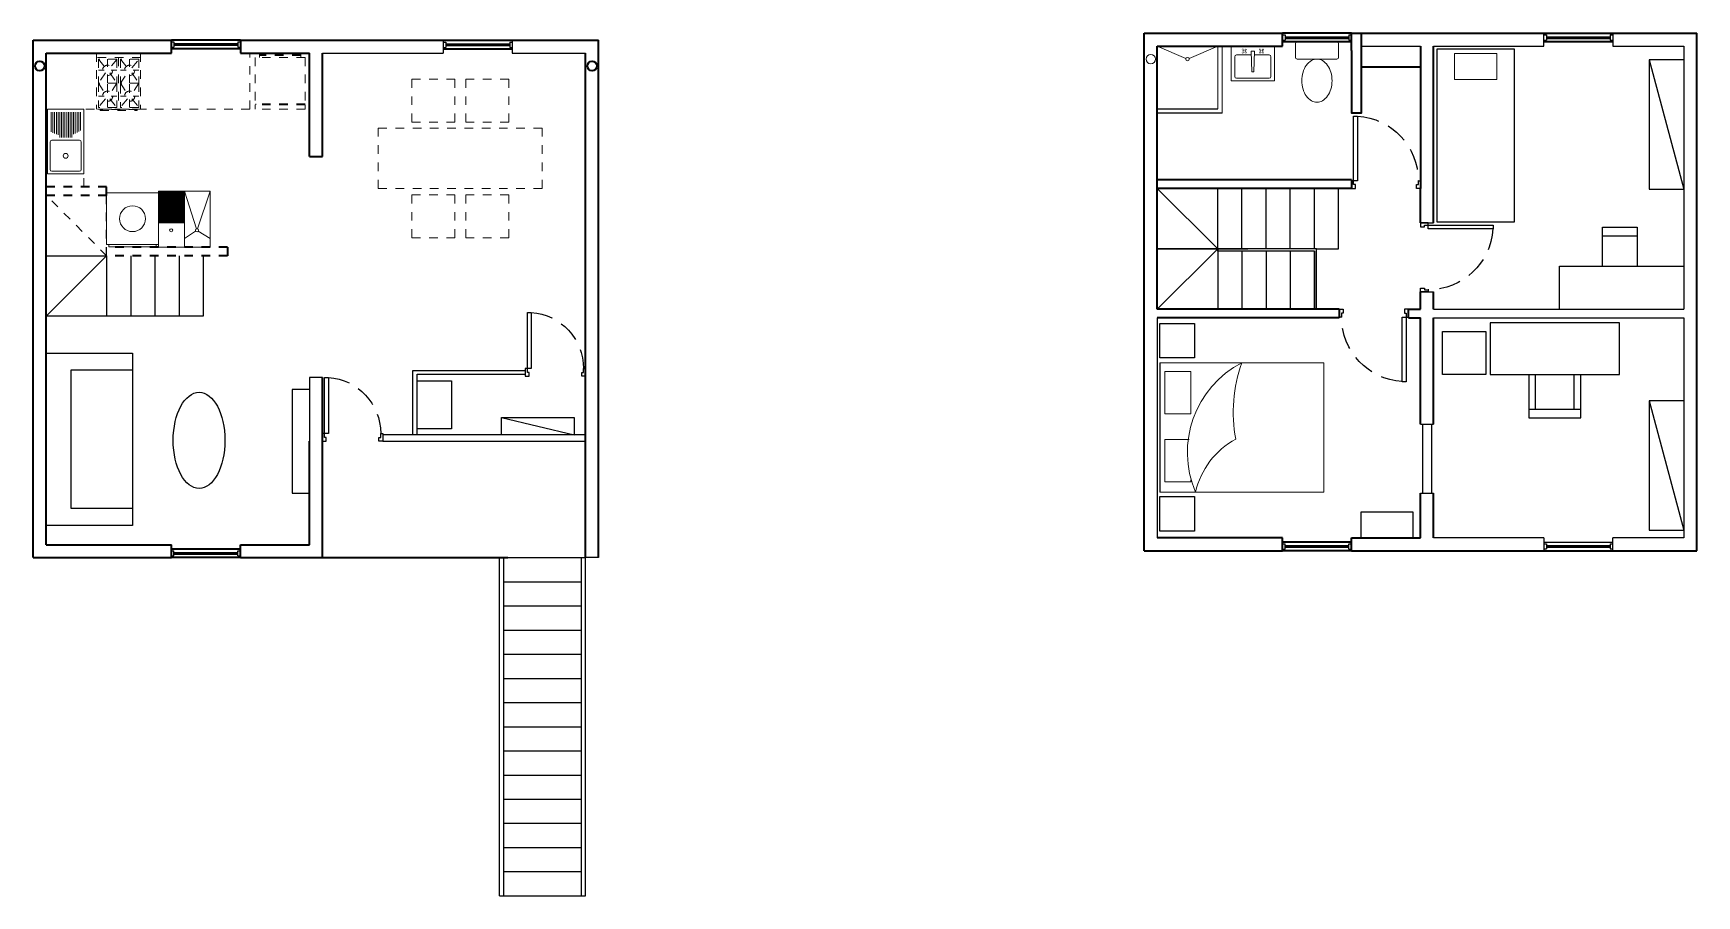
# Model space of a CAD drawing. Header units: inches. Extents: x 79.3 to 98.6, y 91.3 to 101.3.
import ezdxf

# ---------------------------------------------------------------- set-up
doc = ezdxf.new("R2010")
doc.units = ezdxf.units.IN
doc.header["$MEASUREMENT"] = 0
doc.linetypes.add('DASHDOT', pattern=[1, 0.5, -0.25, 0, -0.25])
doc.linetypes.add('HIDDEN', pattern=[0.375, 0.25, -0.125])
for name, color, linetype, lineweight in [('A-DOOR-FULL', 4, 'Continuous', 25), ('A-FLOR-LEVL', 7, 'Continuous', 35), ('A-FLOR-STRS', 4, 'Continuous', 25), ('A-FURN', 8, 'Continuous', 18), ('A-GLAZ-FULL', 4, 'Continuous', 25), ('A-WALL-FULL-EXTR', 7, 'Continuous', 35), ('A-WALL-FULL-INTR', 7, 'Continuous', 35)]:
    doc.layers.add(name, color=color, linetype=linetype, lineweight=lineweight)

# ---------------------------------------------------------------- blocks, each defined once
blk = doc.blocks.new('INOD')
for p, q in [((0.23, 0), (-0.23, 0)), ((-0.25, -0.02), (-0.25, -0.18)), ((0.25, -0.18), (0.25, -0.02)), ((-0.23, -0.2), (0.23, -0.2))]:
    blk.add_line(p, q)
blk.add_lwpolyline([(-0.175, -0.45, 0.07067), (-0.161, -0.549, 0.082314), (-0.124, -0.627, 0.106842), (-0.063, -0.683, 0.13438), (0, -0.7, 0.13438), (0.063, -0.683, 0.106842), (0.124, -0.627, 0.082314), (0.161, -0.549, 0.07067), (0.175, -0.45, 0.07067), (0.161, -0.351, 0.082314), (0.124, -0.273, 0.106842), (0.063, -0.217, 0.13438), (0, -0.2, 0.13438), (-0.063, -0.217, 0.106842), (-0.124, -0.273, 0.082314), (-0.161, -0.351, 0.07067)], format="xyb", close=True)
for centre, start, end in [((-0.23, -0.02), 90, 180), ((-0.23, -0.18), 180, 270), ((0.23, -0.02), 0, 90), ((0.23, -0.18), 270, 0)]:
    blk.add_arc(centre, 0.02, start, end)
blk = doc.blocks.new('DOOR-75')
for points in [[(-0.07, 0.84), (-0.07, 0.09), (-0.025, 0.09), (-0.025, 0.84), (-0.07, 0.84)], [(-0.775, 0.09), (-0.8, 0.09), (-0.8, 0), (-0.755, 0), (-0.755, 0.045), (-0.775, 0.045), (-0.775, 0.09)], [(-0.025, 0.09), (0, 0.09), (0, 0), (-0.045, 0), (-0.045, 0.045), (-0.025, 0.045), (-0.025, 0.09)]]:
    blk.add_lwpolyline(points)
at = {"linetype": 'HIDDEN'}
blk.add_arc((-0.023, 0.089), 0.752, 93.6181, 179.9249, dxfattribs=at)
blk = doc.blocks.new('LAVADORA-PL')
for p, q in [((0, 0), (0, 0.6)), ((0, 0.6), (0.6, 0.6)), ((0.6, 0.6), (0.6, 0)), ((0.625, 0.575), (0.625, 0.025)), ((0.6, 0), (0, 0))]:
    blk.add_line(p, q)
for points in [[(0.6, 0.575), (0.625, 0.575)], [(0.6, 0.025), (0.625, 0.025)]]:
    blk.add_lwpolyline(points)
blk.add_circle((0.3, 0.3), 0.15)
blk = doc.blocks.new('DOOR-65')
for points in [[(-0.07, 0.74), (-0.07, 0.09), (-0.025, 0.09), (-0.025, 0.74), (-0.07, 0.74)], [(-0.675, 0.09), (-0.7, 0.09), (-0.7, 0), (-0.655, 0), (-0.655, 0.045), (-0.675, 0.045), (-0.675, 0.09)], [(-0.025, 0.09), (0, 0.09), (0, 0), (-0.045, 0), (-0.045, 0.045), (-0.025, 0.045), (-0.025, 0.09)]]:
    blk.add_lwpolyline(points)
at = {"linetype": 'HIDDEN'}
blk.add_arc((-0.022, 0.089), 0.653, 94.2076, 179.8995, dxfattribs=at)

msp = doc.modelspace()

# ---------------------------------------------------------------- linework, layer by layer
for p, q in [((84.048, 101.232), (84.048, 101.082)), ((84.848, 101.232), (84.848, 101.082)), ((96.799, 101.162), (96.799, 101.312)), ((97.599, 101.312), (97.599, 101.162)), ((82.648, 101.082), (84.048, 101.082)), ((84.848, 101.082), (85.698, 101.082)), ((98.021, 101.003), (98.421, 99.503)), ((92.321, 100.437), (93.021, 100.437)), ((93.071, 100.387), (92.321, 100.387)), ((95.371, 99.113), (95.521, 99.113)), ((95.371, 98.312), (95.521, 98.312)), ((95.521, 98.112), (98.421, 98.112)), ((92.321, 98.012), (92.321, 95.462)), ((95.521, 98.012), (98.421, 98.012)), ((92.351, 97.491), (92.351, 95.991)), ((97.152, 96.954), (97.152, 97.354)), ((96.627, 96.954), (97.227, 96.954)), ((98.021, 97.049), (98.421, 95.549)), ((84.722, 96.857), (85.564, 96.657)), ((95.371, 96.78), (95.521, 96.78)), ((82.648, 96.582), (82.693, 96.582)), ((85.698, 96.657), (83.348, 96.657)), ((83.348, 96.582), (85.698, 96.582)), ((79.733, 95.804), (80.448, 95.804)), ((95.371, 95.98), (95.521, 95.98)), ((96.799, 95.462), (96.799, 95.312)), ((96.799, 95.412), (97.599, 95.412)), ((97.599, 95.312), (97.599, 95.462)), ((85.848, 95.232), (85.698, 95.232))]:
    msp.add_line(p, q)
at = {"color": 4}
for p, q in [((95.393, 96.78), (95.393, 95.98)), ((95.498, 96.78), (95.498, 95.98))]:
    msp.add_line(p, q, dxfattribs=at)
for points in [[(94.688, 101.162), (95.371, 101.162)], [(95.521, 101.162), (96.799, 101.162)], [(97.599, 101.162), (98.421, 101.162), (98.421, 98.112)], [(98.421, 101.003), (98.021, 101.003), (98.021, 99.503), (98.421, 99.503)], [(97.48, 98.962), (97.48, 99.062), (97.88, 99.062), (97.88, 98.962)], [(97.48, 98.612), (97.48, 98.962), (97.88, 98.962), (97.88, 98.612)], [(96.98, 98.112), (96.98, 98.612), (98.421, 98.612)], [(92.351, 97.947), (92.751, 97.947), (92.751, 97.547), (92.351, 97.547), (92.351, 97.947)], [(96.177, 97.954), (96.177, 97.354), (97.677, 97.354), (97.677, 97.954), (96.177, 97.954)], [(98.421, 98.012), (98.421, 95.462), (97.599, 95.462)], [(95.627, 97.854), (96.127, 97.854), (96.127, 97.354), (95.627, 97.354), (95.627, 97.854)], [(79.448, 97.604), (80.448, 97.604), (80.448, 95.604), (79.448, 95.604)], [(80.448, 97.404), (79.733, 97.404), (79.733, 95.804)], [(83.694, 96.657), (83.694, 97.403), (84.998, 97.403)], [(83.744, 96.657), (83.744, 97.361), (84.998, 97.361)], [(96.627, 97.354), (96.627, 96.854), (97.227, 96.854), (97.227, 97.354)], [(96.702, 96.954), (96.702, 97.354)], [(82.498, 97.18), (82.298, 97.18), (82.298, 95.98), (82.498, 95.98)], [(82.648, 97.322), (82.498, 97.322), (82.498, 96.582)], [(83.744, 97.283), (84.144, 97.283), (84.144, 96.725), (83.744, 96.725)], [(98.421, 97.049), (98.021, 97.049), (98.021, 95.549), (98.421, 95.549)], [(84.722, 96.657), (84.722, 96.857), (85.564, 96.857), (85.564, 96.657)], [(92.351, 95.941), (92.751, 95.941), (92.751, 95.541), (92.351, 95.541), (92.351, 95.941)], [(94.682, 95.462), (94.682, 95.762), (95.282, 95.762), (95.282, 95.462)], [(96.799, 95.462), (95.521, 95.462)]]:
    msp.add_lwpolyline(points)
msp.add_lwpolyline([(95.56, 99.126), (96.46, 99.126), (96.46, 101.126), (96.46, 101.126), (95.56, 101.126)], close=True)
msp.add_ellipse((81.219, 96.592), major_axis=(0, 0.558), ratio=0.537813)
at = {"layer": 'A-FLOR-LEVL'}
for p, q in [((81.698, 101.232), (80.898, 101.232)), ((82.648, 101.232), (85.848, 101.232)), ((94.571, 101.312), (93.771, 101.312)), ((94.571, 101.212), (93.771, 101.212)), ((95.521, 101.312), (98.571, 101.312)), ((97.599, 101.212), (96.799, 101.212)), ((81.698, 101.132), (80.898, 101.132)), ((84.848, 101.128), (84.048, 101.128)), ((94.571, 95.412), (93.771, 95.412)), ((81.698, 95.332), (80.898, 95.332)), ((81.698, 95.232), (80.898, 95.232)), ((82.648, 95.232), (84.798, 95.232)), ((94.571, 95.312), (93.771, 95.312))]:
    msp.add_line(p, q, dxfattribs=at)
for centre in [(79.373, 100.932), (85.773, 100.932)]:
    msp.add_circle(centre, 0.055, dxfattribs=at)
at = {"layer": 'A-FLOR-STRS'}
for p, q in [((93.021, 98.812), (92.321, 99.512)), ((93.021, 98.812), (93.021, 99.512)), ((93.301, 98.812), (93.301, 99.512)), ((93.581, 98.812), (93.581, 99.512)), ((93.861, 98.812), (93.861, 99.512)), ((94.141, 98.812), (94.141, 99.512)), ((94.421, 98.812), (94.421, 99.512)), ((79.448, 98.732), (80.148, 98.732)), ((80.148, 98.732), (80.148, 98.032)), ((80.428, 98.732), (80.428, 98.032)), ((80.708, 98.732), (80.708, 98.032)), ((80.988, 98.732), (80.988, 98.032)), ((81.268, 98.732), (81.268, 98.032)), ((93.021, 98.812), (92.321, 98.812)), ((92.321, 98.812), (93.37, 98.812)), ((93.021, 98.812), (92.321, 98.112)), ((93.021, 98.812), (93.021, 98.112)), ((93.021, 98.787), (93.021, 98.812)), ((93.301, 98.787), (93.301, 98.112)), ((93.581, 98.787), (93.581, 98.112)), ((93.861, 98.787), (93.861, 98.112)), ((94.141, 98.787), (94.141, 98.112)), ((94.166, 98.812), (94.421, 98.812)), ((81.268, 98.032), (79.448, 98.032)), ((84.698, 91.312), (84.698, 95.232)), ((84.748, 91.312), (84.748, 95.232)), ((84.748, 95.232), (85.698, 95.232)), ((85.648, 91.312), (85.648, 95.232)), ((85.698, 91.312), (85.698, 95.232)), ((84.748, 94.952), (85.648, 94.952)), ((84.748, 94.672), (85.648, 94.672)), ((84.748, 94.392), (85.648, 94.392)), ((84.748, 94.112), (85.648, 94.112)), ((84.748, 93.832), (85.648, 93.832)), ((84.748, 93.552), (85.648, 93.552)), ((84.748, 93.272), (85.648, 93.272)), ((84.748, 92.992), (85.648, 92.992)), ((84.748, 92.712), (85.648, 92.712)), ((84.748, 92.432), (85.648, 92.432)), ((84.748, 92.152), (85.648, 92.152)), ((84.748, 91.872), (85.648, 91.872)), ((84.748, 91.592), (85.648, 91.592)), ((84.698, 91.312), (85.698, 91.312))]:
    msp.add_line(p, q, dxfattribs=at)
at = {"layer": 'A-FLOR-STRS', "linetype": 'HIDDEN', "ltscale": 0.001}
for q in [(79.448, 99.432), (80.148, 99.432)]:
    msp.add_line((80.148, 98.732), q, dxfattribs=at)
at = {"layer": 'A-FLOR-STRS', "linetype": 'DASHDOT', "ltscale": 15}
msp.add_line((80.148, 98.732), (79.448, 98.032), dxfattribs=at)
at = {"layer": 'A-FLOR-STRS'}
for points in [[(94.166, 98.112), (94.166, 98.812), (93.021, 98.812)], [(94.141, 98.112), (94.141, 98.787), (93.021, 98.787)]]:
    msp.add_lwpolyline(points, dxfattribs=at)
at = {"layer": 'A-FURN', "linetype": 'HIDDEN', "ltscale": 0.001}
for p, q in [((80.032, 101.082), (80.032, 100.432)), ((80.542, 101.032), (80.032, 101.032)), ((80.052, 101.012), (80.134, 100.912)), ((80.267, 101.012), (80.052, 101.012)), ((80.052, 101.012), (80.052, 100.732)), ((80.159, 100.922), (80.159, 101.012)), ((80.267, 101.009), (80.185, 100.912)), ((80.267, 101.012), (80.267, 100.732)), ((80.287, 101.032), (80.287, 100.432)), ((80.307, 101.012), (80.389, 100.912)), ((80.307, 101.012), (80.307, 100.709)), ((80.522, 101.012), (80.307, 101.012)), ((80.414, 100.922), (80.414, 101.012)), ((80.44, 100.912), (80.522, 101.012)), ((80.522, 101.012), (80.522, 100.732)), ((80.542, 101.082), (80.542, 100.432)), ((81.808, 100.432), (81.808, 101.082)), ((81.868, 101.032), (81.868, 100.492)), ((82.448, 101.032), (81.868, 101.032)), ((82.398, 101.082), (81.918, 101.082)), ((81.918, 101.082), (81.918, 101.032)), ((82.398, 101.062), (81.918, 101.062)), ((82.398, 101.052), (81.918, 101.052)), ((82.398, 101.082), (82.398, 101.032)), ((82.448, 101.032), (82.448, 100.492)), ((80.052, 100.882), (80.12, 100.882)), ((80.134, 100.852), (80.052, 100.732)), ((80.159, 100.732), (80.159, 100.843)), ((80.185, 100.852), (80.267, 100.732)), ((80.199, 100.882), (80.267, 100.882)), ((80.307, 100.882), (80.375, 100.882)), ((80.307, 100.732), (80.389, 100.852)), ((80.414, 100.732), (80.414, 100.843)), ((80.44, 100.852), (80.522, 100.732)), ((80.454, 100.882), (80.522, 100.882)), ((80.052, 100.732), (80.134, 100.612)), ((80.052, 100.732), (80.052, 100.452)), ((80.267, 100.732), (80.052, 100.732)), ((80.159, 100.622), (80.159, 100.732)), ((80.267, 100.732), (80.185, 100.612)), ((80.267, 100.732), (80.267, 100.452)), ((80.307, 100.732), (80.389, 100.612)), ((80.522, 100.732), (80.307, 100.732)), ((80.307, 100.712), (80.307, 100.452)), ((80.414, 100.622), (80.414, 100.732)), ((80.522, 100.732), (80.44, 100.612)), ((80.522, 100.732), (80.522, 100.452)), ((83.684, 100.78), (83.684, 100.28)), ((84.184, 100.78), (83.684, 100.78)), ((84.184, 100.28), (84.184, 100.78)), ((84.808, 100.78), (84.308, 100.78)), ((84.308, 100.78), (84.308, 100.28)), ((84.808, 100.28), (84.808, 100.78)), ((81.808, 100.432), (79.882, 100.432)), ((79.882, 100.432), (79.882, 99.532)), ((80.542, 100.432), (80.032, 100.432)), ((80.052, 100.582), (80.12, 100.582)), ((80.134, 100.552), (80.052, 100.452)), ((80.267, 100.452), (80.052, 100.452)), ((80.159, 100.452), (80.159, 100.543)), ((80.185, 100.552), (80.267, 100.452)), ((80.199, 100.582), (80.267, 100.582)), ((80.307, 100.582), (80.375, 100.582)), ((80.389, 100.552), (80.307, 100.452)), ((80.522, 100.452), (80.307, 100.452)), ((80.414, 100.452), (80.414, 100.543)), ((80.44, 100.552), (80.522, 100.452)), ((80.454, 100.582), (80.522, 100.582)), ((82.448, 100.492), (81.868, 100.492)), ((82.448, 100.482), (81.868, 100.482)), ((81.868, 100.482), (81.868, 100.432)), ((82.448, 100.432), (81.868, 100.432)), ((81.878, 100.492), (81.878, 100.482)), ((82.438, 100.492), (82.438, 100.482)), ((82.448, 100.482), (82.448, 100.432)), ((83.684, 100.28), (84.184, 100.28)), ((84.308, 100.28), (84.808, 100.28)), ((85.194, 100.213), (83.294, 100.213)), ((83.294, 100.213), (83.294, 99.513)), ((85.194, 99.513), (85.194, 100.213)), ((83.294, 99.513), (85.194, 99.513)), ((83.684, 98.939), (83.684, 99.439)), ((83.684, 99.439), (84.184, 99.439)), ((84.184, 99.439), (84.184, 98.939)), ((84.308, 99.439), (84.808, 99.439)), ((84.308, 98.939), (84.308, 99.439)), ((84.808, 99.439), (84.808, 98.939)), ((84.184, 98.939), (83.684, 98.939)), ((84.808, 98.939), (84.308, 98.939))]:
    msp.add_line(p, q, dxfattribs=at)
at = {"layer": 'A-FURN'}
for p, q in [((92.653, 101.02), (92.321, 101.162)), ((92.69, 101.02), (93.021, 101.162)), ((93.021, 101.162), (93.021, 100.437)), ((93.071, 101.162), (93.071, 100.387)), ((93.178, 101.162), (93.178, 100.762)), ((93.218, 101.04), (93.218, 100.81)), ((93.41, 101.06), (93.238, 101.06)), ((93.618, 101.06), (93.447, 101.06)), ((93.638, 100.81), (93.638, 101.04)), ((93.678, 100.762), (93.678, 101.162)), ((93.178, 100.762), (93.678, 100.762)), ((93.238, 100.79), (93.618, 100.79)), ((79.462, 99.682), (79.462, 100.432)), ((79.462, 100.432), (79.882, 100.432)), ((79.882, 99.682), (79.882, 100.432)), ((79.505, 100.398), (79.505, 100.17)), ((79.525, 100.398), (79.525, 100.158)), ((79.545, 100.398), (79.545, 100.149)), ((79.565, 100.398), (79.565, 100.141)), ((79.585, 100.398), (79.585, 100.135)), ((79.605, 100.398), (79.605, 100.103)), ((79.625, 100.398), (79.625, 100.103)), ((79.645, 100.398), (79.645, 100.103)), ((79.665, 100.398), (79.665, 100.103)), ((79.685, 100.398), (79.685, 100.103)), ((79.705, 100.398), (79.705, 100.103)), ((79.725, 100.398), (79.725, 100.103)), ((79.745, 100.398), (79.745, 100.103)), ((79.765, 100.398), (79.765, 100.142)), ((79.785, 100.398), (79.785, 100.15)), ((79.805, 100.398), (79.805, 100.16)), ((79.825, 100.398), (79.825, 100.171)), ((79.845, 100.398), (79.845, 100.184)), ((79.493, 100.051), (79.493, 99.731)), ((79.513, 100.071), (79.833, 100.071)), ((79.853, 100.051), (79.853, 99.731)), ((79.462, 99.682), (79.882, 99.682)), ((79.513, 99.711), (79.833, 99.711)), ((80.748, 98.832), (80.748, 99.482)), ((80.748, 99.482), (81.348, 99.482)), ((80.748, 99.473), (81.048, 99.473)), ((80.748, 99.463), (81.048, 99.463)), ((80.748, 99.453), (81.048, 99.453)), ((81.189, 99.045), (81.048, 99.482)), ((81.048, 98.832), (81.048, 99.482)), ((81.2, 99.045), (81.348, 99.482)), ((81.348, 99.482), (81.348, 98.832)), ((80.748, 99.443), (81.048, 99.443)), ((80.748, 99.433), (81.048, 99.433)), ((80.748, 99.423), (81.048, 99.423)), ((80.748, 99.413), (81.048, 99.413)), ((80.748, 99.403), (81.048, 99.403)), ((80.748, 99.393), (81.048, 99.393)), ((80.748, 99.383), (81.048, 99.383)), ((80.748, 99.383), (81.048, 99.383)), ((80.748, 99.373), (81.048, 99.373)), ((80.748, 99.363), (81.048, 99.363)), ((80.748, 99.353), (81.048, 99.353)), ((80.748, 99.343), (81.048, 99.343)), ((80.748, 99.333), (81.048, 99.333)), ((80.748, 99.323), (81.048, 99.323)), ((80.748, 99.313), (81.048, 99.313)), ((80.748, 99.303), (81.048, 99.303)), ((80.748, 99.303), (81.048, 99.303)), ((80.748, 99.293), (81.048, 99.293)), ((80.748, 99.293), (81.048, 99.293)), ((80.748, 99.283), (81.048, 99.283)), ((80.748, 99.283), (81.048, 99.283)), ((80.748, 99.273), (81.048, 99.273)), ((80.748, 99.273), (81.048, 99.273)), ((80.748, 99.263), (81.048, 99.263)), ((80.748, 99.263), (81.048, 99.263)), ((80.748, 99.253), (81.048, 99.253)), ((80.748, 99.243), (81.048, 99.243)), ((80.748, 99.233), (81.048, 99.233)), ((80.748, 99.223), (81.048, 99.223)), ((80.748, 99.213), (81.048, 99.213)), ((80.748, 99.203), (81.048, 99.203)), ((80.748, 99.193), (81.048, 99.193)), ((80.748, 99.183), (81.048, 99.183)), ((80.748, 99.173), (81.048, 99.173)), ((80.748, 99.163), (81.048, 99.163)), ((80.748, 99.153), (81.048, 99.153)), ((80.748, 99.143), (81.048, 99.143)), ((80.748, 99.133), (81.048, 99.133)), ((80.748, 99.123), (81.048, 99.123)), ((80.748, 99.113), (81.048, 99.113)), ((81.179, 99.018), (81.048, 98.932)), ((81.21, 99.018), (81.348, 98.932)), ((81.348, 98.832), (80.748, 98.832))]:
    msp.add_line(p, q, dxfattribs=at)
at = {"layer": 'A-FURN', "color": 0}
for p, q in [((94.251, 97.491), (92.351, 97.491)), ((94.251, 95.991), (94.251, 97.491)), ((92.351, 95.991), (94.251, 95.991))]:
    msp.add_line(p, q, dxfattribs=at)
at = {"layer": 'A-FURN', "const_width": 0.005}
for points in [[(93.318, 101.123, 1), (93.303, 101.123, 1)], [(93.318, 101.088, -1), (93.303, 101.088, -1)], [(93.316, 101.105, 1), (93.341, 101.105, 1)], [(93.346, 101.129, 1), (93.346, 101.114, 1)], [(93.346, 101.081, -1), (93.346, 101.096, -1)], [(93.518, 101.123, 1), (93.503, 101.123, 1)], [(93.518, 101.088, -1), (93.503, 101.088, -1)], [(93.516, 101.105, 1), (93.541, 101.105, 1)], [(93.546, 101.129, 1), (93.546, 101.114, 1)], [(93.546, 101.081, -1), (93.546, 101.096, -1)]]:
    msp.add_lwpolyline(points, format="xyb", close=True, dxfattribs=at)
at = {"layer": 'A-FURN'}
msp.add_lwpolyline([(93.418, 100.865), (93.438, 100.865), (93.448, 101.105), (93.408, 101.105)], close=True, dxfattribs=at)
at = {"layer": 'A-FURN', "color": 0}
for points in [[(96.254, 100.775), (96.254, 101.077), (95.765, 101.077), (95.765, 100.775)], [(92.711, 97.389), (92.409, 97.389), (92.409, 96.9), (92.711, 96.9)]]:
    msp.add_lwpolyline(points, close=True, dxfattribs=at)
at = {"layer": 'A-FURN', "linetype": 'HIDDEN', "ltscale": 0.001}
msp.add_lwpolyline([(80.503, 100.429), (80.072, 100.429), (80.072, 100.416), (80.503, 100.416)], close=True, dxfattribs=at)
at = {"layer": 'A-FURN', "color": 0}
msp.add_lwpolyline([(92.69, 96.6), (92.409, 96.6), (92.409, 96.112), (92.711, 96.112), (92.711, 96.136)], dxfattribs=at)
at = {"layer": 'A-FURN'}
for centre, radius in [((92.246, 101.012), 0.055), ((92.671, 101.012), 0.02), ((79.673, 99.891), 0.0284), ((80.895, 99.028), 0.0181), ((81.195, 99.028), 0.0181)]:
    msp.add_circle(centre, radius, dxfattribs=at)
at = {"layer": 'A-FURN', "linetype": 'HIDDEN', "ltscale": 0.001}
for centre in [(80.159, 100.882), (80.414, 100.882), (80.159, 100.582), (80.414, 100.582)]:
    msp.add_circle(centre, 0.0594, dxfattribs=at)
at = {"layer": 'A-FURN'}
for centre, start, end in [((93.238, 101.04), 90, 180), ((93.618, 101.04), 0, 90), ((93.238, 100.81), 180, 270), ((93.618, 100.81), 270, 0), ((79.513, 100.051), 90, 180), ((79.833, 100.051), 0, 90), ((79.513, 99.731), 180, 270), ((79.833, 99.731), 270, 0)]:
    msp.add_arc(centre, 0.02, start, end, dxfattribs=at)
at = {"layer": 'A-FURN', "color": 0}
for centre, radius, start, end in [((93.841, 96.453), 1.171, 117.4653, 203.2116), ((94.88, 96.921), 1.679, 160.1455, 190.7924), ((93.682, 95.781), 0.941, 118.6672, 167.0769)]:
    msp.add_arc(centre, radius, start, end, dxfattribs=at)
at = {"layer": 'A-GLAZ-FULL'}
for p, q in [((80.898, 101.212), (80.928, 101.212)), ((80.928, 101.192), (81.668, 101.192)), ((81.668, 101.212), (81.698, 101.212)), ((84.048, 101.208), (84.078, 101.208)), ((84.078, 101.188), (84.818, 101.188)), ((84.818, 101.208), (84.848, 101.208)), ((93.771, 101.292), (93.801, 101.292)), ((93.771, 101.232), (93.801, 101.232)), ((93.801, 101.272), (94.541, 101.272)), ((93.801, 101.262), (94.541, 101.262)), ((93.801, 101.252), (94.541, 101.252)), ((94.541, 101.292), (94.571, 101.292)), ((94.541, 101.232), (94.571, 101.232)), ((96.799, 101.292), (96.829, 101.292)), ((96.799, 101.232), (96.829, 101.232)), ((96.829, 101.272), (97.569, 101.272)), ((96.829, 101.262), (97.569, 101.262)), ((96.829, 101.252), (97.569, 101.252)), ((97.569, 101.292), (97.599, 101.292)), ((97.569, 101.232), (97.599, 101.232)), ((80.898, 101.152), (80.928, 101.152)), ((80.928, 101.182), (81.668, 101.182)), ((80.928, 101.172), (81.668, 101.172)), ((81.668, 101.152), (81.698, 101.152)), ((84.048, 101.148), (84.078, 101.148)), ((84.078, 101.178), (84.818, 101.178)), ((84.078, 101.168), (84.818, 101.168)), ((84.818, 101.148), (84.848, 101.148)), ((80.898, 95.312), (80.928, 95.312)), ((80.898, 95.252), (80.928, 95.252)), ((80.928, 95.292), (81.668, 95.292)), ((80.928, 95.282), (81.668, 95.282)), ((80.928, 95.272), (81.668, 95.272)), ((81.668, 95.312), (81.698, 95.312)), ((81.668, 95.252), (81.698, 95.252)), ((93.771, 95.392), (93.801, 95.392)), ((93.771, 95.332), (93.801, 95.332)), ((93.801, 95.372), (94.541, 95.372)), ((93.801, 95.362), (94.541, 95.362)), ((93.801, 95.352), (94.541, 95.352)), ((94.541, 95.392), (94.571, 95.392)), ((94.541, 95.332), (94.571, 95.332)), ((96.799, 95.393), (96.829, 95.393)), ((96.799, 95.333), (96.829, 95.333)), ((96.829, 95.373), (97.569, 95.373)), ((96.829, 95.363), (97.569, 95.363)), ((96.829, 95.353), (97.569, 95.353)), ((97.569, 95.393), (97.599, 95.393)), ((97.569, 95.333), (97.599, 95.333))]:
    msp.add_line(p, q, dxfattribs=at)
at = {"layer": 'A-GLAZ-FULL', "ltscale": 0.001}
for p, q in [((80.928, 101.212), (80.928, 101.152)), ((81.668, 101.212), (81.668, 101.152)), ((84.078, 101.208), (84.078, 101.148)), ((84.818, 101.208), (84.818, 101.148)), ((93.801, 101.292), (93.801, 101.232)), ((94.541, 101.292), (94.541, 101.232)), ((96.829, 101.292), (96.829, 101.232)), ((97.569, 101.292), (97.569, 101.232)), ((80.928, 95.252), (80.928, 95.312)), ((81.668, 95.252), (81.668, 95.312)), ((93.801, 95.332), (93.801, 95.392)), ((94.541, 95.332), (94.541, 95.392)), ((96.829, 95.393), (96.829, 95.333)), ((97.569, 95.393), (97.569, 95.333))]:
    msp.add_line(p, q, dxfattribs=at)
at = {"layer": 'A-WALL-FULL-EXTR'}
for p, q in [((79.298, 95.232), (79.298, 101.232)), ((79.298, 101.232), (80.898, 101.232)), ((80.898, 101.082), (80.898, 101.232)), ((81.698, 101.232), (81.698, 101.082)), ((81.698, 101.232), (82.498, 101.232)), ((82.498, 101.232), (82.648, 101.232)), ((85.848, 95.232), (85.848, 101.232)), ((92.171, 101.312), (93.771, 101.312)), ((92.171, 95.312), (92.171, 101.312)), ((93.771, 101.162), (93.771, 101.312)), ((95.371, 101.312), (95.521, 101.312)), ((98.571, 95.312), (98.571, 101.312)), ((79.448, 95.382), (79.448, 101.082)), ((79.448, 101.082), (80.898, 101.082)), ((81.698, 101.082), (82.498, 101.082)), ((82.498, 99.882), (82.498, 101.082)), ((82.648, 99.882), (82.648, 101.082)), ((85.698, 95.232), (85.698, 101.082)), ((92.321, 99.612), (92.321, 101.162)), ((92.321, 101.162), (93.771, 101.162)), ((95.371, 101.162), (95.371, 99.512)), ((95.521, 99.512), (95.521, 101.162)), ((82.498, 99.882), (82.648, 99.882)), ((92.321, 98.112), (92.321, 99.612)), ((95.371, 99.113), (95.371, 99.512)), ((95.521, 99.113), (95.521, 99.512)), ((95.371, 98.112), (95.371, 98.313)), ((95.521, 98.112), (95.521, 98.312)), ((95.371, 96.78), (95.371, 98.012)), ((95.521, 96.78), (95.521, 98.012)), ((82.648, 95.232), (82.648, 97.322)), ((82.498, 95.382), (82.498, 96.582)), ((95.371, 95.462), (95.371, 95.98)), ((95.521, 95.462), (95.521, 95.98)), ((93.771, 95.462), (92.321, 95.462)), ((93.771, 95.312), (93.771, 95.462)), ((94.571, 95.312), (94.571, 95.462)), ((94.571, 95.462), (95.371, 95.462)), ((79.298, 95.232), (80.898, 95.232)), ((79.448, 95.382), (80.898, 95.382)), ((80.898, 95.232), (80.898, 95.382)), ((81.698, 95.232), (81.698, 95.382)), ((81.698, 95.382), (82.498, 95.382)), ((81.698, 95.232), (82.498, 95.232)), ((82.498, 95.232), (82.648, 95.232)), ((92.171, 95.312), (93.771, 95.312)), ((94.571, 95.312), (98.571, 95.312))]:
    msp.add_line(p, q, dxfattribs=at)
at = {"layer": 'A-WALL-FULL-INTR'}
for p, q in [((94.571, 101.312), (95.371, 101.312)), ((94.571, 101.112), (94.571, 101.312)), ((94.688, 100.922), (95.371, 100.922)), ((94.571, 99.612), (92.321, 99.612)), ((94.571, 99.512), (92.321, 99.512)), ((94.571, 99.612), (94.571, 99.512)), ((94.43, 98.112), (92.321, 98.112)), ((94.43, 98.012), (92.321, 98.012))]:
    msp.add_line(p, q, dxfattribs=at)
at = {"layer": 'A-WALL-FULL-INTR', "linetype": 'HIDDEN', "ltscale": 0.001}
for p, q in [((80.148, 99.532), (79.448, 99.532)), ((80.148, 99.432), (80.148, 99.532)), ((80.148, 99.432), (79.448, 99.432)), ((81.548, 98.832), (80.148, 98.832)), ((81.548, 98.732), (80.148, 98.732)), ((81.548, 98.832), (81.548, 98.732))]:
    msp.add_line(p, q, dxfattribs=at)
at = {"layer": 'A-WALL-FULL-INTR'}
for points in [[(94.571, 101.112), (94.571, 100.39), (94.688, 100.39), (94.688, 101.312)], [(94.43, 98.112), (94.43, 98.012)], [(95.23, 98.112), (95.371, 98.112)], [(95.23, 98.012), (95.23, 98.112)], [(95.23, 98.012), (95.371, 98.012)]]:
    msp.add_lwpolyline(points, dxfattribs=at)

# ---------------------------------------------------------------- block references
at = {"layer": 'A-DOOR-FULL', "xscale": -1}
for name, p in [('DOOR-75', (94.571, 99.512)), ('DOOR-65', (84.998, 97.335)), ('DOOR-65', (82.648, 96.582))]:
    msp.add_blockref(name, p, dxfattribs=at)
for p, rotation in [((95.371, 99.113), 270), ((95.23, 98.112), 180)]:
    msp.add_blockref('DOOR-75', p, dxfattribs=dict(at, rotation=rotation))
at = {"layer": 'A-FURN', "xscale": -1}
msp.add_blockref('INOD', (94.171, 101.212), dxfattribs=at)
at = {"layer": 'A-FURN', "xscale": -1, "rotation": 90}
msp.add_blockref('LAVADORA-PL', (80.748, 99.462), dxfattribs=at)

doc.saveas('drawing.dxf')
